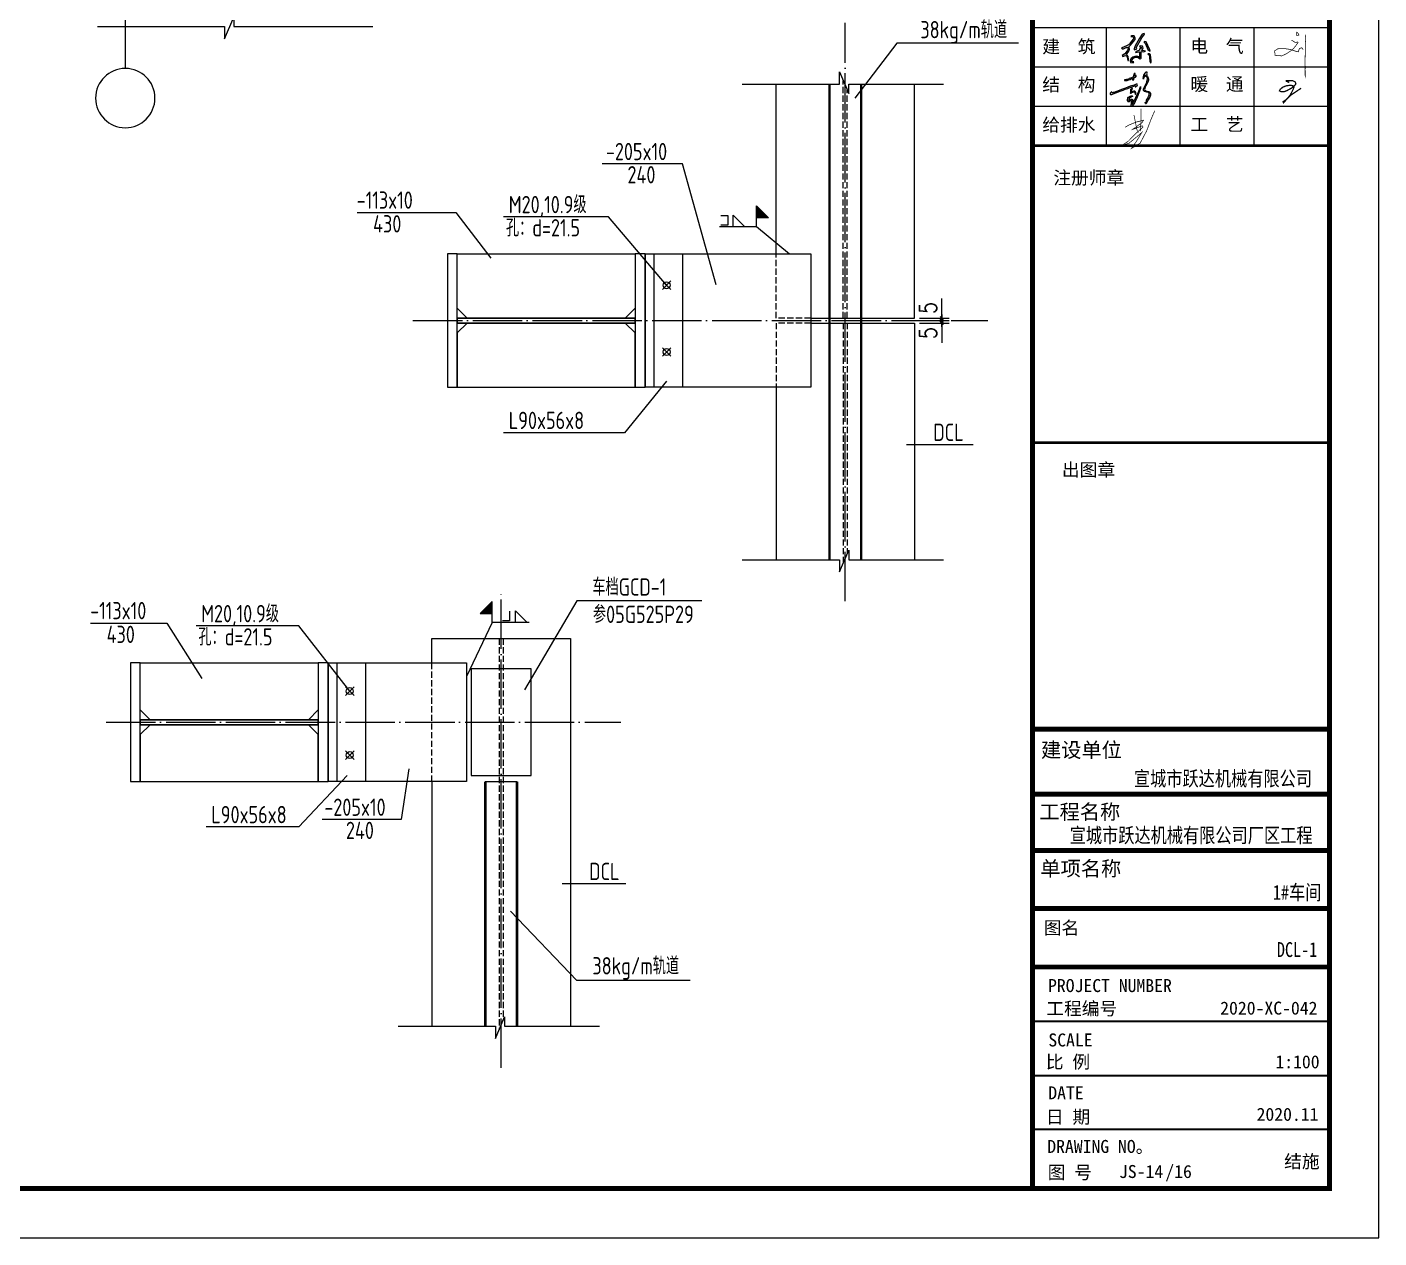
# Model space of a CAD drawing. Extents: x 69728788 to 149766163, y 20718153 to 43663798.
# Drawn here: x 74904646 to 74931996, y 21039274 to 21063762 of the extents above; entities that cross this region are included whole.
import ezdxf
from ezdxf.enums import TextEntityAlignment as Align

# ---------------------------------------------------------------- set-up
doc = ezdxf.new("R2010")
doc.units = 0
doc.header["$LTSCALE"] = 1000
doc.header["$MEASUREMENT"] = 0
doc.linetypes.add('DASH', pattern=[0.35, 0.25, -0.1])
doc.linetypes.add('DOTE', pattern=[2.42, 2, -0.2, 0.02, -0.2])
doc.layers.get('0').update_dxf_attribs({"linetype": 'CONTINUOUS'})
doc.layers.get('DEFPOINTS').update_dxf_attribs({"linetype": 'CONTINUOUS'})
for name, color, linetype in [('3T_BAR', 7, 'CONTINUOUS'), ('AD', 3, 'CONTINUOUS'), ('AXIS', 3, 'CONTINUOUS'), ('AXIS_TEXT', 7, 'CONTINUOUS'), ('DOTE', 251, 'DOTE'), ('PUB_TEXT', 7, 'CONTINUOUS'), ('PUB_TITLE', 4, 'CONTINUOUS'), ('TEXT', 7, 'CONTINUOUS'), ('图框', 253, 'CONTINUOUS'), ('线线', 150, 'CONTINUOUS')]:
    doc.layers.add(name, color=color, linetype=linetype)
doc.styles.add('-黑体', font='simhei.ttf')
doc.styles.add('COMPLEX', font='COMPLEX')
doc.styles.add('DIM_FONT', font='SIMPLEX.shx', dxfattribs={"width": 0.8})
doc.styles.add('STYLE-黑体', font='simhei.ttf')
doc.styles.add('TSSD_Rein', font='atssdeng.shx', dxfattribs={"width": 0.7, "bigfont": 'atssdchn.shx'})
doc.styles.add('宋体', font='', dxfattribs={"width": 0.8})
doc.styles.add('黑体', font='simhei.ttf', dxfattribs={"width": 0.6, "height": 4.3})
doc.styles.get('宋体').set_extended_font_data('SimSun')
doc.dimstyles.new('AXIS-BZ-JD', dxfattribs={"dimtxt": 350, "dimasz": 0.5, "dimexe": 150, "dimexo": 100, "dimgap": 100, "dimtad": 1, "dimdec": 0, "dimlfac": 0.1, "dimzin": 0, "dimdsep": 46, "dimtxsty": 'DIM_FONT', "dimblk1": '_DIMX', "dimblk2": '_DIMX', "dimsah": 1, "dimcen": 0.09, "dimclrt": 3, "dimadec": 0, "dimazin": 0, "dimtfac": 1, "dimtdec": 0, "dimtix": 1, "dimtmove": 2, "dimatfit": 3, "dimldrblk": '_DIMX', "dimfxl": 1, "dimtolj": 1, "dimtzin": 0, "dimarcsym": 0})

# ---------------------------------------------------------------- blocks, each defined once
blk = doc.blocks.new('hui')
h = blk.add_hatch(color=256)
h.paths.add_polyline_path([(74395639, 22003696), (74395663, 22003679), (74395667, 22003630), (74395675, 22003538), (74395687, 22003513), (74395703, 22003522), (74395703, 22003553), (74395696, 22003618), (74395688, 22003678), (74395662, 22003699)])
h.paths.add_polyline_path([(74395556, 22003939), (74395591, 22003901), (74395638, 22003785), (74395686, 22003751), (74395675, 22003783), (74395650, 22003831), (74395625, 22003897), (74395602, 22003937), (74395573, 22003948)])
h.paths.add_polyline_path([(74395481, 22003829), (74395498, 22003834), (74395508, 22003812), (74395496, 22003801), (74395481, 22003804), (74395470, 22003788), (74395467, 22003777), (74395453, 22003764), (74395397, 22003741), (74395385, 22003735), (74395395, 22003724), (74395454, 22003735), (74395468, 22003732), (74395468, 22003710), (74395471, 22003632), (74395470, 22003616), (74395452, 22003634), (74395414, 22003649), (74395372, 22003644), (74395333, 22003630), (74395301, 22003600), (74395279, 22003568), (74395280, 22003545), (74395289, 22003520), (74395302, 22003520), (74395342, 22003514), (74395353, 22003535), (74395328, 22003535), (74395308, 22003543), (74395317, 22003574), (74395341, 22003607), (74395370, 22003626), (74395394, 22003629), (74395418, 22003630), (74395450, 22003612), (74395478, 22003596), (74395504, 22003607), (74395502, 22003629), (74395499, 22003699), (74395501, 22003735), (74395520, 22003744), (74395550, 22003738), (74395589, 22003750), (74395562, 22003760), (74395509, 22003762), (74395531, 22003787), (74395540, 22003818), (74395527, 22003851), (74395492, 22003859), (74395470, 22003849)])
h.paths.add_polyline_path([(74395563, 22004107), (74395522, 22004092), (74395462, 22003999), (74395380, 22003855), (74395359, 22003800), (74395361, 22003774), (74395398, 22003789), (74395416, 22003797), (74395406, 22003819), (74395405, 22003832), (74395516, 22004022), (74395555, 22004073), (74395569, 22004090)])
h.paths.add_polyline_path([(74395290, 22004049), (74395332, 22004041), (74395351, 22004021), (74395338, 22003992), (74395289, 22003924), (74395266, 22003894), (74395216, 22003866), (74395145, 22003832), (74395105, 22003816), (74395115, 22003796), (74395144, 22003796), (74395198, 22003823), (74395234, 22003823), (74395245, 22003810), (74395216, 22003757), (74395173, 22003698), (74395119, 22003663), (74395131, 22003645), (74395186, 22003664), (74395213, 22003652), (74395226, 22003593), (74395232, 22003560), (74395248, 22003564), (74395242, 22003584), (74395237, 22003640), (74395219, 22003670), (74395205, 22003683), (74395250, 22003752), (74395263, 22003791), (74395260, 22003828), (74395250, 22003841), (74395288, 22003870), (74395347, 22003943), (74395378, 22003987), (74395378, 22004020), (74395358, 22004059), (74395339, 22004063), (74395311, 22004060)])
h = blk.add_hatch(color=256)
h.paths.add_polyline_path([(74395012, 22002915), (74395058, 22002932), (74395139, 22002961), (74395181, 22002980), (74395231, 22002993), (74395260, 22003008), (74395294, 22003020), (74395316, 22003028), (74395354, 22003041), (74395372, 22003048), (74395382, 22003050), (74395384, 22003039), (74395379, 22003028), (74395388, 22003026), (74395394, 22003028), (74395410, 22003039), (74395419, 22003051), (74395428, 22003068), (74395420, 22003083), (74395401, 22003080), (74395359, 22003065), (74395281, 22003039), (74395185, 22003003), (74395125, 22002980), (74395037, 22002947), (74394986, 22002929), (74394979, 22002930), (74394954, 22002917), (74394937, 22002913), (74394933, 22002909), (74394913, 22002910), (74394911, 22002919), (74394907, 22002925), (74394897, 22002921), (74394891, 22002916), (74394874, 22002902), (74394871, 22002894), (74394874, 22002883), (74394883, 22002877), (74394906, 22002877), (74394969, 22002898)])
h.paths.add_polyline_path([(74395356, 22003211), (74395365, 22003215), (74395376, 22003218), (74395385, 22003224), (74395391, 22003228), (74395394, 22003234), (74395398, 22003240), (74395400, 22003252), (74395392, 22003262), (74395385, 22003259), (74395378, 22003251), (74395371, 22003246), (74395367, 22003254), (74395370, 22003259), (74395374, 22003267), (74395379, 22003276), (74395382, 22003284), (74395382, 22003291), (74395379, 22003296), (74395368, 22003298), (74395360, 22003297), (74395357, 22003293), (74395355, 22003285), (74395352, 22003278), (74395351, 22003267), (74395349, 22003259), (74395345, 22003245), (74395344, 22003235), (74395338, 22003227), (74395330, 22003224), (74395317, 22003215), (74395288, 22003203), (74395262, 22003194), (74395247, 22003187), (74395231, 22003180), (74395205, 22003174), (74395175, 22003172), (74395164, 22003168), (74395165, 22003156), (74395184, 22003154), (74395220, 22003159), (74395250, 22003169), (74395279, 22003178), (74395297, 22003188), (74395315, 22003195), (74395324, 22003199), (74395328, 22003195), (74395327, 22003185), (74395329, 22003174), (74395334, 22003165), (74395340, 22003164), (74395348, 22003168), (74395351, 22003175), (74395351, 22003189), (74395351, 22003202)])
h.paths.add_polyline_path([(74395305, 22002934), (74395305, 22002947), (74395304, 22002965), (74395312, 22002976), (74395325, 22002989), (74395323, 22002998), (74395307, 22003001), (74395296, 22002991), (74395289, 22002972), (74395284, 22002956), (74395285, 22002931), (74395284, 22002917), (74395282, 22002907), (74395289, 22002902), (74395299, 22002902), (74395310, 22002911), (74395319, 22002921), (74395335, 22002924), (74395356, 22002925), (74395364, 22002923), (74395373, 22002918), (74395377, 22002906), (74395374, 22002893), (74395377, 22002881), (74395384, 22002880), (74395392, 22002885), (74395395, 22002906), (74395390, 22002930), (74395376, 22002939), (74395350, 22002938), (74395319, 22002937)], flags=17)
h.paths.add_polyline_path([(74395295, 22002826), (74395305, 22002829), (74395328, 22002831), (74395328, 22002843), (74395318, 22002846), (74395300, 22002846), (74395292, 22002843), (74395279, 22002837), (74395268, 22002833), (74395264, 22002824), (74395268, 22002811), (74395274, 22002804), (74395284, 22002805), (74395286, 22002813)], flags=17)
h.paths.add_polyline_path([(74395250, 22002762), (74395256, 22002779), (74395256, 22002802), (74395253, 22002818), (74395241, 22002822), (74395234, 22002814), (74395231, 22002796), (74395226, 22002774), (74395226, 22002752), (74395234, 22002731), (74395239, 22002724), (74395256, 22002726), (74395269, 22002731), (74395279, 22002745), (74395289, 22002752), (74395296, 22002758), (74395305, 22002765), (74395316, 22002755), (74395314, 22002732), (74395308, 22002716), (74395306, 22002689), (74395301, 22002663), (74395296, 22002647), (74395301, 22002634), (74395315, 22002633), (74395329, 22002645), (74395353, 22002674), (74395378, 22002731), (74395411, 22002803), (74395457, 22002909), (74395486, 22002992), (74395491, 22003038), (74395469, 22002973), (74395432, 22002897), (74395407, 22002847), (74395373, 22002766), (74395356, 22002737), (74395334, 22002691), (74395321, 22002670), (74395322, 22002689), (74395327, 22002719), (74395333, 22002740), (74395331, 22002756), (74395323, 22002774), (74395312, 22002781), (74395300, 22002779), (74395283, 22002767), (74395274, 22002755), (74395263, 22002741), (74395251, 22002744)])
blk.add_hatch(color=256).paths.add_polyline_path([(74395578, 22002959), (74395570, 22002975), (74395575, 22002994), (74395585, 22003020), (74395598, 22003054), (74395616, 22003080), (74395642, 22003142), (74395647, 22003165), (74395647, 22003186), (74395646, 22003207), (74395638, 22003229), (74395619, 22003245), (74395616, 22003256), (74395613, 22003279), (74395612, 22003294), (74395614, 22003308), (74395619, 22003333), (74395611, 22003335), (74395599, 22003333), (74395584, 22003303), (74395570, 22003287), (74395558, 22003264), (74395550, 22003230), (74395542, 22003206), (74395542, 22003194), (74395549, 22003187), (74395550, 22003197), (74395561, 22003224), (74395568, 22003241), (74395578, 22003261), (74395584, 22003264), (74395590, 22003258), (74395604, 22003235), (74395613, 22003222), (74395627, 22003210), (74395631, 22003185), (74395624, 22003169), (74395619, 22003122), (74395588, 22003070), (74395569, 22003032), (74395547, 22002991), (74395550, 22002954), (74395556, 22002946), (74395567, 22002932), (74395615, 22002923), (74395644, 22002922), (74395657, 22002912), (74395663, 22002895), (74395661, 22002856), (74395653, 22002833), (74395645, 22002817), (74395633, 22002801), (74395612, 22002759), (74395607, 22002727), (74395583, 22002709), (74395586, 22002694), (74395593, 22002684), (74395601, 22002684), (74395609, 22002698), (74395627, 22002736), (74395643, 22002763), (74395666, 22002798), (74395680, 22002821), (74395687, 22002858), (74395687, 22002893), (74395669, 22002924), (74395655, 22002933), (74395625, 22002941), (74395610, 22002942), (74395589, 22002953)])
for points in [[(74395290, 22004049), (74395332, 22004041), (74395351, 22004021), (74395338, 22003992), (74395289, 22003924), (74395266, 22003894), (74395216, 22003866), (74395145, 22003832), (74395105, 22003816), (74395115, 22003796), (74395144, 22003796), (74395198, 22003823), (74395234, 22003823), (74395245, 22003810), (74395216, 22003757), (74395173, 22003698), (74395119, 22003663), (74395131, 22003645), (74395186, 22003664), (74395213, 22003652), (74395226, 22003593), (74395232, 22003560), (74395248, 22003564), (74395242, 22003584), (74395237, 22003640), (74395219, 22003670), (74395205, 22003683), (74395250, 22003752), (74395263, 22003791), (74395260, 22003828), (74395250, 22003841), (74395288, 22003870), (74395347, 22003943), (74395378, 22003987), (74395378, 22004020), (74395358, 22004059), (74395339, 22004063), (74395311, 22004060), (74395290, 22004049)], [(74395563, 22004107), (74395522, 22004092), (74395462, 22003999), (74395380, 22003855), (74395359, 22003800), (74395361, 22003774), (74395398, 22003789), (74395416, 22003797), (74395406, 22003819), (74395405, 22003832), (74395516, 22004022), (74395555, 22004073), (74395569, 22004090), (74395563, 22004107)], [(74395481, 22003829), (74395498, 22003834), (74395498, 22003834), (74395508, 22003812), (74395496, 22003801), (74395481, 22003804), (74395470, 22003788), (74395467, 22003777), (74395453, 22003764), (74395397, 22003741), (74395385, 22003735), (74395395, 22003724), (74395395, 22003724), (74395454, 22003735), (74395468, 22003732), (74395468, 22003710), (74395471, 22003632), (74395470, 22003616), (74395452, 22003634), (74395414, 22003649), (74395372, 22003644), (74395333, 22003630), (74395301, 22003600), (74395279, 22003568), (74395280, 22003545), (74395289, 22003520), (74395302, 22003520), (74395342, 22003514), (74395353, 22003535), (74395328, 22003535), (74395308, 22003543), (74395317, 22003574), (74395341, 22003607), (74395370, 22003626), (74395394, 22003629), (74395418, 22003630), (74395450, 22003612), (74395478, 22003596), (74395504, 22003607), (74395502, 22003629), (74395499, 22003699), (74395501, 22003735), (74395520, 22003744), (74395550, 22003738), (74395589, 22003750), (74395562, 22003760), (74395509, 22003762), (74395531, 22003787), (74395540, 22003818), (74395527, 22003851), (74395492, 22003859), (74395470, 22003849), (74395481, 22003829)], [(74395556, 22003939), (74395591, 22003901), (74395638, 22003785), (74395686, 22003751), (74395675, 22003783), (74395650, 22003831), (74395625, 22003897), (74395602, 22003937), (74395573, 22003948), (74395556, 22003939)], [(74395639, 22003696), (74395663, 22003679), (74395667, 22003630), (74395675, 22003538), (74395687, 22003513), (74395703, 22003522), (74395703, 22003553), (74395696, 22003618), (74395688, 22003678), (74395662, 22003699), (74395639, 22003696)], [(74395295, 22002826), (74395286, 22002813), (74395284, 22002805), (74395274, 22002804), (74395268, 22002811), (74395264, 22002824), (74395268, 22002833), (74395279, 22002837), (74395292, 22002843), (74395300, 22002846), (74395318, 22002846), (74395328, 22002843), (74395328, 22002831), (74395305, 22002829), (74395295, 22002826), (74395295, 22002826)]]:
    blk.add_lwpolyline(points)
for points, const_width in [([(74398644, 22004139), (74398678, 22004107), (74398693, 22004078), (74398669, 22004068), (74398643, 22004073), (74398637, 22004104), (74398649, 22004127)], 14), ([(74398822, 22004085), (74398829, 22004018), (74398823, 22003881), (74398821, 22003784), (74398818, 22003552), (74398815, 22003492), (74398816, 22003407), (74398823, 22003303), (74398823, 22003243), (74398819, 22003260), (74398818, 22003379), (74398825, 22003448)], 14), ([(74398542, 22003974), (74398618, 22003927), (74398667, 22003935), (74398676, 22003927), (74398633, 22003865), (74398581, 22003802), (74398532, 22003759), (74398440, 22003697), (74398345, 22003654), (74398209, 22003666), (74398203, 22003758), (74398264, 22003797), (74398395, 22003803), (74398518, 22003785), (74398623, 22003750), (74398679, 22003736), (74398699, 22003792), (74398709, 22003806), (74398751, 22003820), (74398778, 22003781)], 14), ([(74398496, 22003117), (74398436, 22003143), (74398437, 22003156), (74398468, 22003156), (74398570, 22003151), (74398618, 22003128), (74398632, 22003090), (74398603, 22003050), (74398536, 22002999), (74398450, 22002952), (74398388, 22002929), (74398329, 22002931), (74398300, 22002948), (74398313, 22002978), (74398370, 22003024), (74398445, 22003052), (74398529, 22003061), (74398577, 22003047), (74398591, 22003019), (74398580, 22002987), (74398549, 22002923), (74398510, 22002851), (74398446, 22002783), (74398401, 22002724), (74398380, 22002705), (74398373, 22002728), (74398446, 22002777), (74398526, 22002859), (74398692, 22002971), (74398739, 22003000)], 26), ([(74395177, 22002211), (74395252, 22002256), (74395400, 22002316), (74395549, 22002354), (74395521, 22002307), (74395331, 22002170), (74395400, 22002193), (74395523, 22002242), (74395540, 22002216), (74395409, 22002099), (74395238, 22001926), (74395115, 22001846), (74395252, 22001886), (74395427, 22002030), (74395514, 22002106), (74395426, 22001957), (74395306, 22001784), (74395482, 22001891), (74395613, 22002140), (74395703, 22002377), (74395777, 22002547)], 14), ([(74395356, 22002457), (74395414, 22002170), (74395431, 22002116), (74395443, 22002098)], 14), ([(74395495, 22002590), (74395498, 22002403), (74395494, 22002251), (74395492, 22002177), (74395482, 22002133)], 14)]:
    blk.add_lwpolyline(points, dxfattribs=dict(const_width=const_width))
for points in [[(74395231, 22003180), (74395205, 22003174), (74395175, 22003172), (74395164, 22003168), (74395165, 22003156), (74395184, 22003154), (74395220, 22003159), (74395250, 22003169), (74395279, 22003178), (74395297, 22003188), (74395315, 22003195), (74395324, 22003199), (74395324, 22003199), (74395328, 22003195), (74395327, 22003185), (74395329, 22003174), (74395334, 22003165), (74395340, 22003164), (74395348, 22003168), (74395351, 22003175), (74395351, 22003189), (74395351, 22003202), (74395356, 22003211), (74395365, 22003215), (74395376, 22003218), (74395385, 22003224), (74395391, 22003228), (74395394, 22003234), (74395398, 22003240), (74395400, 22003252), (74395392, 22003262), (74395385, 22003259), (74395378, 22003251), (74395371, 22003246), (74395371, 22003246), (74395371, 22003246), (74395367, 22003254), (74395370, 22003259), (74395374, 22003267), (74395379, 22003276), (74395382, 22003284), (74395382, 22003291), (74395379, 22003296), (74395368, 22003298), (74395360, 22003297), (74395357, 22003293), (74395355, 22003285), (74395352, 22003278), (74395351, 22003267), (74395349, 22003259), (74395345, 22003245), (74395344, 22003235), (74395338, 22003227), (74395330, 22003224), (74395317, 22003215), (74395288, 22003203), (74395262, 22003194), (74395247, 22003187), (74395231, 22003180)], [(74395578, 22003261), (74395568, 22003241), (74395561, 22003224), (74395550, 22003197), (74395549, 22003187), (74395542, 22003194), (74395542, 22003206), (74395550, 22003230), (74395558, 22003264), (74395570, 22003287), (74395584, 22003303), (74395599, 22003333), (74395611, 22003335), (74395619, 22003333), (74395614, 22003308), (74395612, 22003294), (74395613, 22003279), (74395616, 22003256), (74395619, 22003245), (74395638, 22003229), (74395646, 22003207), (74395647, 22003186), (74395647, 22003165), (74395642, 22003142), (74395616, 22003080), (74395598, 22003054), (74395585, 22003020), (74395575, 22002994), (74395570, 22002975), (74395578, 22002959), (74395589, 22002953), (74395610, 22002942), (74395625, 22002941), (74395655, 22002933), (74395669, 22002924), (74395687, 22002893), (74395687, 22002858), (74395680, 22002821), (74395666, 22002798), (74395643, 22002763), (74395627, 22002736), (74395609, 22002698), (74395601, 22002684), (74395593, 22002684), (74395586, 22002694), (74395583, 22002709), (74395607, 22002727), (74395612, 22002759), (74395633, 22002801), (74395645, 22002817), (74395653, 22002833), (74395661, 22002856), (74395663, 22002895), (74395657, 22002912), (74395644, 22002922), (74395615, 22002923), (74395567, 22002932), (74395556, 22002946), (74395550, 22002954), (74395547, 22002991), (74395569, 22003032), (74395588, 22003070), (74395619, 22003122), (74395624, 22003169), (74395631, 22003185), (74395627, 22003210), (74395613, 22003222), (74395604, 22003235), (74395590, 22003258), (74395584, 22003264), (74395578, 22003261)], [(74394979, 22002930), (74394954, 22002917), (74394937, 22002913), (74394933, 22002909), (74394913, 22002910), (74394911, 22002919), (74394907, 22002925), (74394897, 22002921), (74394891, 22002916), (74394874, 22002902), (74394871, 22002894), (74394874, 22002883), (74394883, 22002877), (74394906, 22002877), (74394969, 22002898), (74395012, 22002915), (74395058, 22002932), (74395139, 22002961), (74395181, 22002980), (74395231, 22002993), (74395260, 22003008), (74395294, 22003020), (74395316, 22003028), (74395354, 22003041), (74395372, 22003048), (74395382, 22003050), (74395384, 22003039), (74395379, 22003028), (74395388, 22003026), (74395394, 22003028), (74395410, 22003039), (74395419, 22003051), (74395428, 22003068), (74395420, 22003083), (74395401, 22003080), (74395359, 22003065), (74395281, 22003039), (74395185, 22003003), (74395125, 22002980), (74395037, 22002947), (74394986, 22002929), (74394979, 22002930)], [(74395226, 22002752), (74395226, 22002774), (74395231, 22002796), (74395234, 22002814), (74395241, 22002822), (74395253, 22002818), (74395256, 22002802), (74395256, 22002779), (74395250, 22002762), (74395251, 22002744), (74395263, 22002741), (74395274, 22002755), (74395283, 22002767), (74395300, 22002779), (74395312, 22002781), (74395323, 22002774), (74395331, 22002756), (74395333, 22002740), (74395327, 22002719), (74395322, 22002689), (74395321, 22002670), (74395334, 22002691), (74395356, 22002737), (74395373, 22002766), (74395407, 22002847), (74395432, 22002897), (74395469, 22002973), (74395491, 22003038), (74395486, 22002992), (74395457, 22002909), (74395411, 22002803), (74395378, 22002731), (74395353, 22002674), (74395329, 22002645), (74395315, 22002633), (74395301, 22002634), (74395296, 22002647), (74395301, 22002663), (74395306, 22002689), (74395308, 22002716), (74395314, 22002732), (74395314, 22002732), (74395316, 22002755), (74395305, 22002765), (74395296, 22002758), (74395289, 22002752), (74395279, 22002745), (74395269, 22002731), (74395256, 22002726), (74395239, 22002724), (74395234, 22002731), (74395226, 22002752)], [(74395305, 22002947), (74395304, 22002965), (74395312, 22002976), (74395325, 22002989), (74395323, 22002998), (74395307, 22003001), (74395296, 22002991), (74395289, 22002972), (74395284, 22002956), (74395285, 22002931), (74395284, 22002917), (74395282, 22002907), (74395289, 22002902), (74395299, 22002902), (74395310, 22002911), (74395319, 22002921), (74395335, 22002924), (74395356, 22002925), (74395364, 22002923), (74395373, 22002918), (74395377, 22002906), (74395374, 22002893), (74395377, 22002881), (74395384, 22002880), (74395392, 22002885), (74395395, 22002906), (74395390, 22002930), (74395376, 22002939), (74395350, 22002938), (74395319, 22002937), (74395305, 22002934), (74395305, 22002947)]]:
    blk.add_lwpolyline(points, close=True)
blk = doc.blocks.new('_AXISO')
blk.add_circle((0, 0), 0.5)
at = {"layer": 'AXIS_TEXT', "style": 'COMPLEX', "width": 1.041667}
blk.add_attdef('A', text='', height=0.56, dxfattribs=at).set_placement((-0.25, -0.28), (0.25, -0.28), align=Align.FIT)
blk = doc.blocks.new('_DIMX')
blk.add_line((-150, 0), (150, 0))
at = {"const_width": 50}
blk.add_lwpolyline([(-70, -70), (70, 70)], dxfattribs=at)
blk = doc.blocks.new('*D386')
at = {"layer": 'AXIS', "color": 0, "lineweight": -2}
for p, q in [((74922700, 21057826), (74923300, 21057826)), ((74922700, 21057776), (74923300, 21057776)), ((74923150, 21057827), (74923150, 21057827)), ((74923150, 21057826), (74923150, 21057776)), ((74923150, 21057776), (74923150, 21057378))]:
    blk.add_line(p, q, dxfattribs=at)
at = {"layer": 'DEFPOINTS', "color": 0}
for p in [(74922600, 21057826), (74922600, 21057776), (74923150, 21057826)]:
    blk.add_point(p, dxfattribs=at)
at = {"layer": 'AXIS', "color": 0, "lineweight": -2, "xscale": 0.5, "yscale": 0.5, "zscale": 0.5}
for p, rotation in [((74923150, 21057826), 270), ((74923150, 21057776), 90)]:
    blk.add_blockref('_DIMX', p, dxfattribs=dict(at, rotation=rotation))
at = {"layer": 'AXIS', "color": 3, "insert": (74922875, 21057572), "char_height": 350, "attachment_point": 5, "rotation": 90, "style": 'DIM_FONT'}
blk.add_mtext('\\A1;5', dxfattribs=at)
blk = doc.blocks.new('*D387')
at = {"layer": 'AXIS', "color": 0, "lineweight": -2}
for p, q in [((74923150, 21057877), (74923150, 21058275)), ((74922700, 21057876), (74923300, 21057876)), ((74922700, 21057826), (74923300, 21057826)), ((74923150, 21057826), (74923150, 21057876)), ((74923150, 21057826), (74923150, 21057825))]:
    blk.add_line(p, q, dxfattribs=at)
at = {"layer": 'DEFPOINTS', "color": 0}
for p in [(74922600, 21057876), (74922600, 21057826), (74923150, 21057826)]:
    blk.add_point(p, dxfattribs=at)
at = {"layer": 'AXIS', "color": 0, "lineweight": -2, "xscale": 0.5, "yscale": 0.5, "zscale": 0.5}
for p, rotation in [((74923150, 21057876), 270), ((74923150, 21057826), 90)]:
    blk.add_blockref('_DIMX', p, dxfattribs=dict(at, rotation=rotation))
at = {"layer": 'AXIS', "color": 3, "insert": (74922875, 21058081), "char_height": 350, "attachment_point": 5, "rotation": 90, "style": 'DIM_FONT'}
blk.add_mtext('\\A1;5', dxfattribs=at)
blk = doc.blocks.new('*D388')
at = {"layer": 'AXIS', "color": 0, "lineweight": -2}
for p, q in [((74923150, 21057877), (74923150, 21058275)), ((74922700, 21057876), (74923300, 21057876)), ((74922700, 21057826), (74923300, 21057826)), ((74923150, 21057826), (74923150, 21057876)), ((74923150, 21057826), (74923150, 21057825))]:
    blk.add_line(p, q, dxfattribs=at)
at = {"layer": 'DEFPOINTS', "color": 0}
for p in [(74922600, 21057876), (74922600, 21057826), (74923150, 21057826)]:
    blk.add_point(p, dxfattribs=at)
at = {"layer": 'AXIS', "color": 0, "lineweight": -2, "xscale": 0.5, "yscale": 0.5, "zscale": 0.5}
for p, rotation in [((74923150, 21057876), 270), ((74923150, 21057826), 90)]:
    blk.add_blockref('_DIMX', p, dxfattribs=dict(at, rotation=rotation))
at = {"layer": 'AXIS', "color": 3, "insert": (74922875, 21058081), "char_height": 350, "attachment_point": 5, "rotation": 90, "style": 'DIM_FONT'}
blk.add_mtext('\\A1;5', dxfattribs=at)
blk = doc.blocks.new('*D389')
at = {"layer": 'AXIS', "color": 0, "lineweight": -2}
for p, q in [((74922700, 21057826), (74923300, 21057826)), ((74922700, 21057776), (74923300, 21057776)), ((74923150, 21057827), (74923150, 21057827)), ((74923150, 21057826), (74923150, 21057776)), ((74923150, 21057776), (74923150, 21057378))]:
    blk.add_line(p, q, dxfattribs=at)
at = {"layer": 'DEFPOINTS', "color": 0}
for p in [(74922600, 21057826), (74922600, 21057776), (74923150, 21057826)]:
    blk.add_point(p, dxfattribs=at)
at = {"layer": 'AXIS', "color": 0, "lineweight": -2, "xscale": 0.5, "yscale": 0.5, "zscale": 0.5}
for p, rotation in [((74923150, 21057826), 270), ((74923150, 21057776), 90)]:
    blk.add_blockref('_DIMX', p, dxfattribs=dict(at, rotation=rotation))
at = {"layer": 'AXIS', "color": 3, "insert": (74922875, 21057572), "char_height": 350, "attachment_point": 5, "rotation": 90, "style": 'DIM_FONT'}
blk.add_mtext('\\A1;5', dxfattribs=at)

msp = doc.modelspace()

# ---------------------------------------------------------------- hatches: boundary and pattern name
at = {"layer": 'PUB_TEXT'}
for points in [[(74919648.9, 21059904.6), (74919406.5, 21060147), (74919406.5, 21059904.6)], [(74919648.9, 21059904.6), (74919406.5, 21060147), (74919406.5, 21059904.6)], [(74914054.2, 21051900), (74914054.2, 21052142.4), (74913811.8, 21051900)], [(74914054.2, 21051900), (74914054.2, 21052142.4), (74913811.8, 21051900)]]:
    msp.add_hatch(color=256, dxfattribs=at).paths.add_polyline_path(points)

# ---------------------------------------------------------------- linework, layer by layer
at = {"layer": '3T_BAR'}
for p, q in [((74917149.9, 21059176.4), (74917149.9, 21056476.4)), ((74917328, 21059176.4), (74917328, 21056476.4)), ((74917905.7, 21059176.4), (74917905.7, 21056476.4)), ((74910738.2, 21050903.8), (74910738.2, 21048503.8)), ((74910916.4, 21050903.8), (74910916.4, 21048503.8)), ((74911494, 21050903.8), (74911494, 21048503.8))]:
    msp.add_line(p, q, dxfattribs=at)
at = {"layer": 'AD'}
for points in [[(74906072.2, 21063770.5), (74908644.1, 21063770.5), (74908644.1, 21063525.2), (74908829.5, 21063962.3), (74908829.5, 21063770.5), (74911644.2, 21063770.5)], [(74906072.2, 21063770.5), (74908644.1, 21063770.5), (74908644.1, 21063525.2), (74908829.5, 21063962.3), (74908829.5, 21063770.5), (74911644.2, 21063770.5)], [(74919115.1, 21062609.6), (74921084.6, 21062609.6), (74921084.6, 21062854.9), (74921270, 21062417.8), (74921270, 21062609.6), (74923187.1, 21062609.6)], [(74919115.1, 21062609.6), (74921084.6, 21062609.6), (74921084.6, 21062854.9), (74921270, 21062417.8), (74921270, 21062609.6), (74923187.1, 21062609.6)], [(74919115.1, 21052989.7), (74921084.6, 21052989.7), (74921084.6, 21052744.5), (74921270, 21053181.6), (74921270, 21052989.7), (74923187.1, 21052989.7)], [(74919115.1, 21052989.7), (74921084.6, 21052989.7), (74921084.6, 21052744.5), (74921270, 21053181.6), (74921270, 21052989.7), (74923187.1, 21052989.7)], [(74912153.4, 21043553.9), (74914123, 21043553.9), (74914123, 21043308.7), (74914308.3, 21043745.8), (74914308.3, 21043553.9), (74916225.4, 21043553.9)], [(74912153.4, 21043553.9), (74914123, 21043553.9), (74914123, 21043308.7), (74914308.3, 21043745.8), (74914308.3, 21043553.9), (74916225.4, 21043553.9)]]:
    msp.add_lwpolyline(points, dxfattribs=at)
at = {"layer": 'AXIS', "color": 1, "linetype": 'DASH', "ltscale": 0.5}
for p, q in [((74921159.9, 21057876.4), (74921159.9, 21062677.4)), ((74921239.9, 21057876.4), (74921239.9, 21062488.7)), ((74921159.9, 21057776.4), (74921159.9, 21052921.9)), ((74921239.9, 21057776.4), (74921239.9, 21053110.6)), ((74914198.2, 21051396.7), (74914198.2, 21043486.1)), ((74914278.2, 21051396.7), (74914278.2, 21043674.8)), ((74912838.2, 21048503.8), (74912838.2, 21050903.8))]:
    msp.add_line(p, q, dxfattribs=at)
at = {"layer": 'AXIS'}
for p, q in [((74919799.9, 21059176.4), (74919799.9, 21062609.6)), ((74922599.9, 21057876.4), (74922599.9, 21062609.6)), ((74917149.9, 21059176.4), (74920499.9, 21059176.4)), ((74917149.9, 21056476.4), (74917149.9, 21059176.4)), ((74920499.9, 21059176.4), (74920499.9, 21056476.4)), ((74917499.2, 21058628.2), (74917672.8, 21058454.6)), ((74917499.2, 21058454.6), (74917672.8, 21058628.2)), ((74920499.9, 21057876.4), (74922599.9, 21057876.4)), ((74920499.9, 21057776.4), (74922599.9, 21057776.4)), ((74922599.9, 21057776.4), (74922599.9, 21052989.7)), ((74917499.2, 21057277.8), (74917672.8, 21057104.2)), ((74917499.2, 21057104.2), (74917672.8, 21057277.8)), ((74920499.9, 21056476.4), (74917149.9, 21056476.4)), ((74919799.9, 21056476.4), (74919799.9, 21052989.7)), ((74912838.2, 21051396.7), (74915638.2, 21051396.7)), ((74912838.2, 21050903.8), (74912838.2, 21051396.7)), ((74915638.2, 21051396.7), (74915638.2, 21043553.9)), ((74911087.5, 21050420.9), (74911261.1, 21050247.3)), ((74911087.5, 21050247.3), (74911261.1, 21050420.9)), ((74911087.5, 21049125.2), (74911261.1, 21048951.6)), ((74911087.5, 21048951.6), (74911261.1, 21049125.2)), ((74912838.2, 21048503.8), (74912838.2, 21043553.9)), ((74913917.3, 21048503.8), (74914559.2, 21048503.8))]:
    msp.add_line(p, q, dxfattribs=at)
at = {"layer": 'AXIS', "const_width": 50}
for points in [[(74920879, 21052989.7), (74920879, 21062609.6)], [(74920879, 21052989.7), (74920879, 21062609.6)], [(74921520.8, 21052989.7), (74921520.8, 21062609.6)], [(74921520.8, 21052989.7), (74921520.8, 21062609.6)], [(74913917.3, 21043553.9), (74913917.3, 21048503.8)], [(74913917.3, 21043553.9), (74913917.3, 21048503.8)], [(74914559.2, 21043553.9), (74914559.2, 21048503.8)], [(74914559.2, 21043553.9), (74914559.2, 21048503.8)]]:
    msp.add_lwpolyline(points, dxfattribs=at)
at = {"layer": 'AXIS'}
for points in [[(74913349.9, 21059176.4), (74913149.9, 21059176.4), (74913149.9, 21056476.4), (74913349.9, 21056476.4)], [(74913349.9, 21059176.4), (74913149.9, 21059176.4), (74913149.9, 21056476.4), (74913349.9, 21056476.4)], [(74913349.9, 21059176.4), (74916949.9, 21059176.4), (74916949.9, 21058076.4), (74916749.9, 21057876.4), (74913549.9, 21057876.4), (74913349.9, 21058076.4)], [(74913349.9, 21059176.4), (74916949.9, 21059176.4), (74916949.9, 21058076.4), (74916749.9, 21057876.4), (74913549.9, 21057876.4), (74913349.9, 21058076.4)], [(74917149.9, 21059176.4), (74916949.9, 21059176.4), (74916949.9, 21056476.4), (74917149.9, 21056476.4)], [(74917149.9, 21059176.4), (74916949.9, 21059176.4), (74916949.9, 21056476.4), (74917149.9, 21056476.4)], [(74917149.9, 21059176.4), (74920499.9, 21059176.4), (74920499.9, 21056476.4), (74917149.9, 21056476.4)], [(74913349.9, 21057876.4), (74916949.9, 21057876.4), (74916949.9, 21057776.4), (74913349.9, 21057776.4)], [(74913349.9, 21057776.4), (74916949.9, 21057776.4), (74916949.9, 21057876.4), (74913349.9, 21057876.4)], [(74913349.9, 21057776.4), (74916949.9, 21057776.4), (74916949.9, 21057876.4), (74913349.9, 21057876.4)], [(74913349.9, 21057876.4), (74916949.9, 21057876.4), (74916949.9, 21057776.4), (74913349.9, 21057776.4)], [(74913349.9, 21056476.4), (74916949.9, 21056476.4), (74916949.9, 21057576.4), (74916749.9, 21057776.4), (74913549.9, 21057776.4), (74913349.9, 21057576.4)], [(74913349.9, 21056476.4), (74916949.9, 21056476.4), (74916949.9, 21057576.4), (74916749.9, 21057776.4), (74913549.9, 21057776.4), (74913349.9, 21057576.4)], [(74906938.2, 21050903.8), (74906738.2, 21050903.8), (74906738.2, 21048503.8), (74906938.2, 21048503.8)], [(74906938.2, 21050903.8), (74906738.2, 21050903.8), (74906738.2, 21048503.8), (74906938.2, 21048503.8)], [(74906938.2, 21050903.8), (74910538.2, 21050903.8), (74910538.2, 21049953.8), (74910338.2, 21049753.8), (74907138.2, 21049753.8), (74906938.2, 21049953.8)], [(74906938.2, 21050903.8), (74910538.2, 21050903.8), (74910538.2, 21049953.8), (74910338.2, 21049753.8), (74907138.2, 21049753.8), (74906938.2, 21049953.8)], [(74910738.2, 21050903.8), (74910538.2, 21050903.8), (74910538.2, 21048503.8), (74910738.2, 21048503.8)], [(74910738.2, 21050903.8), (74910538.2, 21050903.8), (74910538.2, 21048503.8), (74910738.2, 21048503.8)], [(74910738.2, 21050903.8), (74913538.2, 21050903.8), (74913538.2, 21048503.8), (74910738.2, 21048503.8)], [(74910738.2, 21050903.8), (74913538.2, 21050903.8), (74913538.2, 21048503.8), (74910738.2, 21048503.8)], [(74913633.9, 21048624.4), (74914842.5, 21048624.4), (74914842.5, 21050783.3), (74913633.9, 21050783.3)], [(74913633.9, 21048624.4), (74914842.5, 21048624.4), (74914842.5, 21050783.3), (74913633.9, 21050783.3)], [(74906938.2, 21049753.8), (74910538.2, 21049753.8), (74910538.2, 21049653.8), (74906938.2, 21049653.8)], [(74906938.2, 21049653.8), (74910538.2, 21049653.8), (74910538.2, 21049753.8), (74906938.2, 21049753.8)], [(74906938.2, 21049653.8), (74910538.2, 21049653.8), (74910538.2, 21049753.8), (74906938.2, 21049753.8)], [(74906938.2, 21049753.8), (74910538.2, 21049753.8), (74910538.2, 21049653.8), (74906938.2, 21049653.8)], [(74906938.2, 21048503.8), (74910538.2, 21048503.8), (74910538.2, 21049453.8), (74910338.2, 21049653.8), (74907138.2, 21049653.8), (74906938.2, 21049453.8)], [(74906938.2, 21048503.8), (74910538.2, 21048503.8), (74910538.2, 21049453.8), (74910338.2, 21049653.8), (74907138.2, 21049653.8), (74906938.2, 21049453.8)]]:
    msp.add_lwpolyline(points, close=True, dxfattribs=at)
at = {"layer": 'AXIS', "color": 1, "linetype": 'DASH', "ltscale": 0.5}
for points in [[(74920499.9, 21057876.4), (74919799.9, 21057876.4), (74919799.9, 21059176.4)], [(74920499.9, 21057876.4), (74919799.9, 21057876.4), (74919799.9, 21059176.4)], [(74920499.9, 21057776.4), (74919799.9, 21057776.4), (74919799.9, 21056476.4)], [(74920499.9, 21057776.4), (74919799.9, 21057776.4), (74919799.9, 21056476.4)]]:
    msp.add_lwpolyline(points, dxfattribs=at)
at = {"layer": 'AXIS'}
for centre in [(74917586, 21058541.4), (74917586, 21057191), (74911174.3, 21050334.1), (74911174.3, 21049038.4)]:
    msp.add_circle(centre, 70, dxfattribs=at)
at = {"layer": 'DOTE'}
msp.add_line((74906634.5, 21079249), (74906634.5, 21062925.3), dxfattribs=at)
at = {"layer": 'DOTE', "ltscale": 0.5}
for p, q in [((74921199.9, 21052151), (74921199.9, 21063848.5)), ((74912454.2, 21057826.4), (74924083.1, 21057826.4)), ((74914238.2, 21042715.2), (74914238.2, 21052317.3)), ((74906248.4, 21049703.8), (74916660.2, 21049703.8))]:
    msp.add_line(p, q, dxfattribs=at)
at = {"layer": 'PUB_TEXT'}
for p, q in [((74922241, 21063437), (74921391.1, 21062322.9)), ((74924701.6, 21063437), (74922241, 21063437)), ((74923788.9, 21055315.8), (74922435.3, 21055315.8)), ((74915767.9, 21052156.8), (74914708.6, 21050356.9)), ((74918296.5, 21052156.8), (74915767.9, 21052156.8)), ((74916762.4, 21046433.6), (74915473.7, 21046433.6)), ((74915767.9, 21044477.7), (74914429.4, 21045880.1)), ((74918061.9, 21044477.7), (74915767.9, 21044477.7))]:
    msp.add_line(p, q, dxfattribs=at)
for points in [[(74918591.1, 21058546.4), (74917908.1, 21060995.7), (74916284.6, 21060995.7)], [(74911322.3, 21060010.8), (74913324.3, 21060010.8), (74914029.8, 21059091.1)], [(74911322.3, 21060010.8), (74913324.3, 21060010.8), (74914029.8, 21059091.1)], [(74917586, 21058541.4), (74916409, 21059923.2), (74914288.8, 21059923.2)], [(74917586, 21058541.4), (74916409, 21059923.2), (74914288.8, 21059923.2)], [(74918679.5, 21059951.9), (74918821.1, 21059951.9), (74918821.1, 21059756.9), (74918679.5, 21059756.9)], [(74918679.5, 21059951.9), (74918821.1, 21059951.9), (74918821.1, 21059756.9), (74918679.5, 21059756.9)], [(74918930.5, 21059727), (74918930.5, 21059959.6), (74919163.2, 21059727)], [(74918930.5, 21059727), (74918930.5, 21059959.6), (74919163.2, 21059727)], [(74919406.5, 21059727), (74919406.5, 21060147), (74919648.9, 21059904.6), (74919406.5, 21059904.6)], [(74919406.5, 21059727), (74919406.5, 21060147), (74919648.9, 21059904.6), (74919406.5, 21059904.6)], [(74918656.5, 21059727), (74919406.5, 21059727), (74920072.8, 21059176.4)], [(74918656.5, 21059727), (74919406.5, 21059727), (74920072.8, 21059176.4)], [(74917586, 21056598.1), (74916733, 21055558.9), (74914288.8, 21055558.9)], [(74917586, 21056598.1), (74916733, 21055558.9), (74914288.8, 21055558.9)], [(74914054.2, 21051722.4), (74914054.2, 21052142.4), (74913811.8, 21051900), (74914054.2, 21051900)], [(74914054.2, 21051722.4), (74914054.2, 21052142.4), (74913811.8, 21051900), (74914054.2, 21051900)], [(74905930.7, 21051709), (74907475.9, 21051709), (74908181.3, 21050589.2)], [(74905930.7, 21051709), (74907475.9, 21051709), (74908181.3, 21050589.2)], [(74914804.2, 21051722.4), (74914054.2, 21051722.4), (74913538.2, 21050628.7)], [(74914804.2, 21051722.4), (74914054.2, 21051722.4), (74913538.2, 21050628.7)], [(74914409.7, 21051947.3), (74914409.7, 21051752.2), (74914268.1, 21051752.2)], [(74914409.7, 21051947.3), (74914409.7, 21051752.2), (74914268.1, 21051752.2)], [(74914531.5, 21051722.4), (74914531.5, 21051955), (74914764.1, 21051722.4)], [(74914531.5, 21051722.4), (74914531.5, 21051955), (74914764.1, 21051722.4)], [(74911174.3, 21050334.1), (74910143.2, 21051650.6), (74908066, 21051650.6)], [(74911174.3, 21050334.1), (74910143.2, 21051650.6), (74908066, 21051650.6)], [(74912369.5, 21048763.9), (74912211.9, 21047736.2), (74910619.5, 21047736.2)], [(74912369.5, 21048763.9), (74912211.9, 21047736.2), (74910619.5, 21047736.2)], [(74911125.1, 21048625.5), (74910143.2, 21047586.3), (74908271.7, 21047586.3)], [(74911125.1, 21048625.5), (74910143.2, 21047586.3), (74908271.7, 21047586.3)]]:
    msp.add_lwpolyline(points, dxfattribs=at)
at = {"layer": 'PUB_TITLE'}
msp.add_lwpolyline([(74842796.3, 21039274.3), (74931996.3, 21039274.3), (74931996.3, 21081274.3), (74842796.3, 21081274.3)], close=True, dxfattribs=at)
at = {"layer": 'PUB_TITLE', "const_width": 100}
msp.add_lwpolyline([(74845296.3, 21040274.3), (74930996.3, 21040274.3), (74930996.3, 21080274.3), (74845296.3, 21080274.3)], close=True, dxfattribs=at)
at = {"layer": '图框', "color": 0}
for p, q in [((74924987.1, 21063754), (74930996.3, 21063754)), ((74924987.1, 21062957.2), (74930996.3, 21062957.2)), ((74924987.1, 21062160.4), (74930996.3, 21062160.4)), ((74924987.1, 21061363.6), (74930996.3, 21061363.6))]:
    msp.add_line(p, q, dxfattribs=at)
at = {"layer": '图框', "color": 4}
for points, const_width in [([(74924987.1, 21080274.3), (74924987.1, 21040274.3)], 98.6), ([(74924987.1, 21049565.6), (74930974.5, 21049565.6)], 99.6), ([(74924987.1, 21048248.6), (74930976.3, 21048248.6)], 99.6), ([(74924987.1, 21047109.2), (74930996.3, 21047109.2)], 99.6), ([(74924987.1, 21045938.5), (74930996.3, 21045938.5)], 99.6), ([(74924987.1, 21044753.9), (74930996.3, 21044753.9)], 99.6), ([(74924987.1, 21043655.1), (74930996.3, 21043655.1)], 40.3), ([(74924987.1, 21042558.1), (74930996.3, 21042558.1)], 40.3), ([(74924987.1, 21041469.5), (74930996.3, 21041469.5)], 40.3)]:
    msp.add_lwpolyline(points, dxfattribs=dict(at, const_width=const_width))
at = {"layer": '图框', "color": 0, "const_width": 50}
msp.add_lwpolyline([(74924987.1, 21071522.8), (74930996.3, 21071522.8), (74930996.3, 21061363.6), (74924987.1, 21061363.6)], close=True, dxfattribs=at)
at = {"layer": '图框', "color": 0}
for points in [[(74926481.1, 21061363.6), (74926481.1, 21063754)], [(74927975.1, 21061363.6), (74927975.1, 21063754)], [(74929469.1, 21061363.6), (74929469.1, 21063754)]]:
    msp.add_lwpolyline(points, dxfattribs=at)
for points, const_width in [([(74924987.1, 21061363.6), (74930996.3, 21061363.6)], 40.3), ([(74924987.1, 21055356.7), (74930996.3, 21055356.7)], 50)]:
    msp.add_lwpolyline(points, dxfattribs=dict(at, const_width=const_width))

# ---------------------------------------------------------------- block references
at = {"layer": 'AXIS', "extrusion": (0, 0, -1), "xscale": 1200, "yscale": 1200, "zscale": -1200}
msp.add_blockref('_AXISO', (-74906634.5, 21062325.3), dxfattribs=at)
at = {"layer": '线线'}
msp.add_blockref('hui', (531684.2, -940475.6), dxfattribs=at)

# ---------------------------------------------------------------- texts
at = {"insert": (74927123.2, 21048417.2), "char_height": 1.667, "width": 29.39, "attachment_point": 1}
msp.add_mtext('宣城嘉怡纸箱包装有限公司', dxfattribs=at)
at = {"layer": 'PUB_TEXT', "style": 'TSSD_Rein', "width": 0.8}
for s, p in [('38kg/m轨道', (74922719.2, 21063534.8)), ('-205x10', (74916356.6, 21061069.7)), ('240', (74916793.5, 21060600.4)), ('-113x10', (74911315.4, 21060087.4)), ('M20,10.9级', (74914391.1, 21059997.3)), ('430', (74911647.7, 21059607.6)), ('孔：d=21.5', (74914335.4, 21059528)), ('L90x56x8', (74914391.1, 21055633)), ('DCL', (74922980.5, 21055392.6)), ('DCL', (74922980.5, 21055392.6)), ('车档GCD-1', (74916083.9, 21052263.6)), ('-113x10', (74905923.8, 21051785.5)), ('M20,10.9级', (74908168.3, 21051724.6)), ('参05G525P29', (74916095, 21051710.8)), ('430', (74906256.1, 21051305.8)), ('孔：d=21.5', (74908112.6, 21051255.4)), ('-205x10', (74910660.4, 21047810.3)), ('L90x56x8', (74908374, 21047660.4)), ('240', (74911097.3, 21047341)), ('DCL', (74916018.8, 21046510.5)), ('38kg/m轨道', (74916083.9, 21044603.1))]:
    msp.add_text(s, height=350, dxfattribs=at).set_placement(p)
at = {"layer": 'TEXT', "color": 3, "style": '-黑体', "width": 0.8}
for s, p in [('宣城市跃达机械有限公司', (74927038.8, 21048415)), ('宣城市跃达机械有限公司厂区工程', (74925739.4, 21047267.9)), ('1#车间', (74929850.5, 21046112.1)), ('DCL-1', (74929931.3, 21044956))]:
    msp.add_text(s, height=300.15, dxfattribs=at).set_placement(p)
at = {"layer": '图框', "color": 0}
for s, height, style, p in [('建  筑', 262.94, 'STYLE-黑体', (74925185.1, 21063236.1)), ('电  气', 262.94, 'STYLE-黑体', (74928182.2, 21063244.7)), ('结  构', 262.94, 'STYLE-黑体', (74925185.1, 21062466.6)), ('暖  通', 262.94, 'STYLE-黑体', (74928182.2, 21062475.3)), ('给排水', 262.94, 'STYLE-黑体', (74925185.1, 21061653.8)), ('工  艺', 262.94, 'STYLE-黑体', (74928182.2, 21061662.5)), ('PROJECT NUMBER', 262.944, '黑体', (74925301.7, 21044246.9))]:
    msp.add_text(s, height=height, dxfattribs=dict(at, style=style)).set_placement(p)
at = {"layer": '图框', "color": 4}
for s, height, style, p in [('注册师章', 262.94, '黑体', (74925408.9, 21060583.1)), ('出图章', 262.94, '黑体', (74925582.2, 21054676.3)), ('建设单位', 300, '黑体', (74925158.7, 21048992.9)), ('工程名称', 300, '黑体', (74925125.5, 21047741.4)), ('单项名称', 300, '黑体', (74925145.5, 21046595.5)), ('图名', 262.94, '黑体', (74925214.7, 21045413.4)), ('工程编号', 262.94, '黑体', (74925266.2, 21043782.1)), ('2020-XC-042', 262.944, '宋体', (74928784.5, 21043791.2)), ('SCALE', 262.94, '黑体', (74925308.1, 21043146.6)), ('比 例', 262.94, '黑体', (74925257.3, 21042703.6)), ('1:100', 262.94, '宋体', (74929901, 21042704.7)), ('DATE', 262.94, '黑体', (74925306.7, 21042078)), ('日 期', 262.94, '黑体', (74925257.3, 21041590.8)), ('2020.11', 262.94, '宋体', (74929520.4, 21041643.2)), ('DRAWING NO。', 262.944, '黑体', (74925286, 21040993.3)), ('图 号', 262.94, '黑体', (74925294.7, 21040468.2))]:
    msp.add_text(s, height=height, dxfattribs=dict(at, style=style)).set_placement(p)
at = {"layer": '图框', "color": 3, "style": '宋体'}
for s, p in [('JS-14', (74926736.9, 21040486.6)), ('/16', (74927674.6, 21040486.6)), ('结施', (74930078.3, 21040690.7))]:
    msp.add_text(s, height=262.94, dxfattribs=at).set_placement(p)

# ---------------------------------------------------------------- dimensions: what is measured, and where the dimension line sits
at = {"layer": 'AXIS'}
for p1, angle, picture, middle in [((74922599.9, 21057876.4), 270, '*D387', (74923149.7, 21058081.4)), ((74922599.9, 21057876.4), 270, '*D388', (74923149.7, 21058081.4)), ((74922599.9, 21057776.4), 90, '*D386', (74923149.7, 21057571.5)), ((74922599.9, 21057776.4), 90, '*D389', (74923149.7, 21057571.5))]:
    dim = msp.add_linear_dim(base=(74923149.7, 21057826.4), p1=p1, p2=(74922599.9, 21057826.4), angle=angle, dimstyle='AXIS-BZ-JD', override={"dimtmove": 0}, dxfattribs=at)
    dim.commit()
    dim.dimension.update_dxf_attribs({"geometry": picture, "text_midpoint": middle, "dimtype": 160})

doc.saveas('drawing.dxf')
